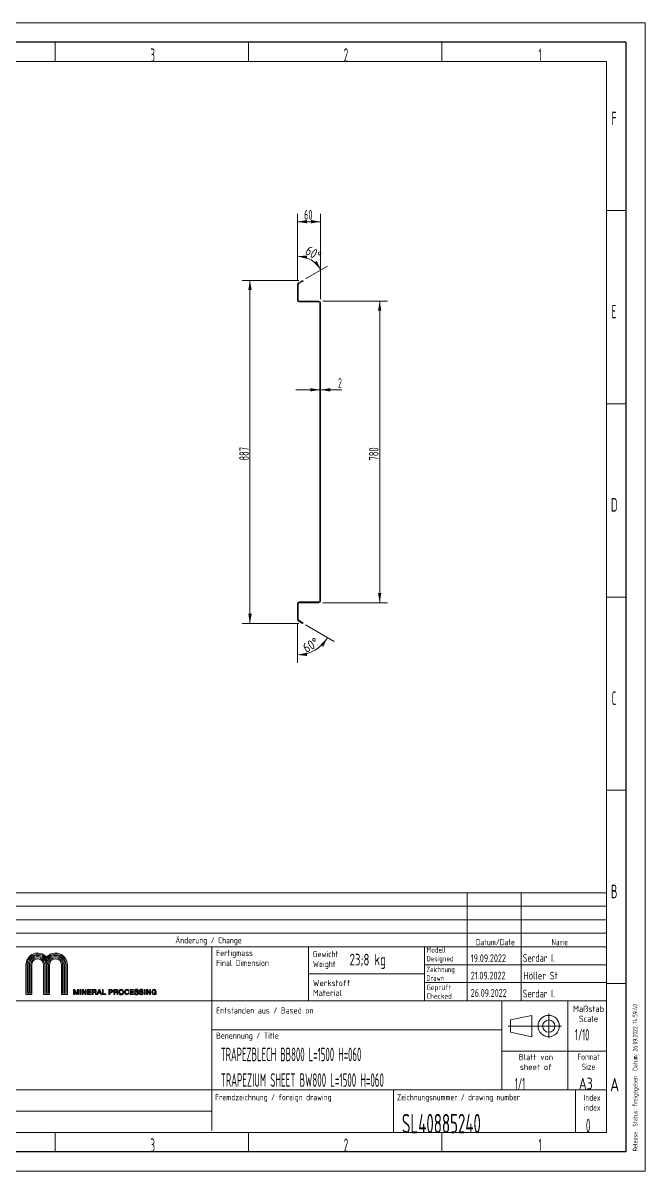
# Model space of a CAD drawing. Header units: millimetres. Extents: x 0 to 420, y 0 to 297.
# Drawn here: x 259.2 to 420, y 0 to 297 of the extents above; entities that cross this region are included whole.
import ezdxf
from ezdxf.lldxf.tags import DXFTag

# ---------------------------------------------------------------- set-up
doc = ezdxf.new("R2010")
doc.units = ezdxf.units.MM
doc.layers.add('1', color=7, linetype='Continuous', true_color=0xffffff)
doc.layers.add('101', color=7, linetype='Continuous', true_color=0xffffff)
doc.styles.add('iso-1', font='isocp.shx')
tags = doc.linetypes.add('DASHDOT', pattern=[70, 31, -13, 13, -13]).pattern_tags.tags
tags[10:11] = [DXFTag(74, 4), DXFTag(75, 0), DXFTag(340, '0'), DXFTag(46, 0.0), DXFTag(50, 0.0), DXFTag(44, 0.0), DXFTag(45, 0.0)]
tags[8:9] = [DXFTag(74, 4), DXFTag(75, 0), DXFTag(340, '0'), DXFTag(46, 0.0), DXFTag(50, 0.0), DXFTag(44, 0.0), DXFTag(45, 0.0)]
tags[6:7] = [DXFTag(74, 4), DXFTag(75, 0), DXFTag(340, '0'), DXFTag(46, 0.0), DXFTag(50, 0.0), DXFTag(44, 0.0), DXFTag(45, 0.0)]
tags[4:5] = [DXFTag(74, 4), DXFTag(75, 0), DXFTag(340, '0'), DXFTag(46, 0.0), DXFTag(50, 0.0), DXFTag(44, 0.0), DXFTag(45, 0.0)]
doc.dimstyles.get("Standard").update_dxf_attribs({"dimtxt": 0.18, "dimasz": 0.18, "dimexe": 0.18, "dimexo": 0.0625, "dimgap": 0.09, "dimtad": 0, "dimtih": 1, "dimtoh": 1, "dimdec": 4, "dimzin": 0, "dimdsep": 46, "dimtxsty": 'Standard', "dimcen": 0.09, "dimadec": 0, "dimazin": 0, "dimtfac": 1, "dimtdec": 4, "dimtofl": 0, "dimtmove": 0, "dimatfit": 3, "dimfxl": 1, "dimtolj": 1, "dimtzin": 0, "dimarcsym": 0})

# ---------------------------------------------------------------- blocks, each defined once
blk = doc.blocks.new('_U14')
at = {"layer": '1', "color": 3, "lineweight": 13}
for p, q in [((330.13, 230.35), (330.13, 247.59)), ((336.13, 225.58), (336.13, 247.59)), ((330.13, 245.59), (336.13, 245.59))]:
    blk.add_line(p, q, dxfattribs=at)
at = {"layer": '1', "color": 3, "lineweight": 25}
for points in [[(330.13, 245.59), (332.63, 246.03), (332.63, 245.15)], [(336.13, 245.59), (333.63, 245.15), (333.63, 246.03)]]:
    blk.add_solid(points, dxfattribs=at)
at = {"layer": '1', "color": 2, "linetype": 'Continuous', "lineweight": 13, "insert": (331.82, 246.11), "char_height": 2.5, "attachment_point": 7, "line_spacing_factor": 0.963855, "style": 'iso-1'}
blk.add_mtext('\\W0.6474;60', dxfattribs=at)
blk = doc.blocks.new('_U15')
at = {"layer": '1', "color": 3, "lineweight": 13}
blk.add_line((329.68, 202.1), (341.57, 202.1), dxfattribs=at)
at = {"layer": '1', "color": 3, "lineweight": 25}
for points in [[(335.93, 202.1), (333.43, 201.66), (333.43, 202.54)], [(336.13, 202.1), (338.63, 202.54), (338.63, 201.66)]]:
    blk.add_solid(points, dxfattribs=at)
at = {"layer": '1', "color": 2, "linetype": 'Continuous', "lineweight": 13, "insert": (340.6, 202.62), "char_height": 2.5, "attachment_point": 7, "line_spacing_factor": 0.963855, "style": 'iso-1'}
blk.add_mtext('\\W0.5404;2', dxfattribs=at)
blk = doc.blocks.new('_U18')
at = {"layer": '1', "color": 3, "lineweight": 13}
for p, q in [((336.68, 225.03), (353.39, 225.03)), ((351.39, 225.03), (351.39, 147.03)), ((336.68, 147.03), (353.39, 147.03))]:
    blk.add_line(p, q, dxfattribs=at)
at = {"layer": '1', "color": 3, "lineweight": 25}
for points in [[(351.39, 225.03), (351.83, 222.53), (350.95, 222.53)], [(351.39, 147.03), (350.95, 149.53), (351.83, 149.53)]]:
    blk.add_solid(points, dxfattribs=at)
at = {"layer": '1', "color": 2, "linetype": 'Continuous', "lineweight": 13, "insert": (351.11, 183.81), "char_height": 2.5, "attachment_point": 7, "rotation": 90, "line_spacing_factor": 0.963855, "style": 'iso-1'}
blk.add_mtext('\\W0.6850;780', dxfattribs=at)
blk = doc.blocks.new('_U19')
at = {"layer": '1', "color": 3, "lineweight": 13}
for p, q in [((330.48, 230.39), (315.86, 230.39)), ((317.86, 230.39), (317.86, 141.67)), ((330.48, 141.67), (315.86, 141.67))]:
    blk.add_line(p, q, dxfattribs=at)
at = {"layer": '1', "color": 3, "lineweight": 25}
for points in [[(317.86, 230.39), (318.3, 227.89), (317.41, 227.89)], [(317.86, 141.67), (317.41, 144.17), (318.3, 144.17)]]:
    blk.add_solid(points, dxfattribs=at)
at = {"layer": '1', "color": 2, "linetype": 'Continuous', "lineweight": 13, "insert": (317.58, 183.81), "char_height": 2.5, "attachment_point": 7, "rotation": 90, "line_spacing_factor": 0.963855, "style": 'iso-1'}
blk.add_mtext('\\W0.6850;887', dxfattribs=at)
blk = doc.blocks.new('_U21')
at = {"layer": '1', "color": 3, "lineweight": 13}
for p, q in [((330.13, 230.35), (330.13, 238.63)), ((332.17, 230.79), (337.94, 234.12))]:
    blk.add_line(p, q, dxfattribs=at)
blk.add_arc((330.13, 229.61), 7.02, 30, 89.9999, dxfattribs=at)
at = {"layer": '1', "color": 3, "lineweight": 25}
for points in [[(330.13, 236.63), (332.66, 236.85), (332.58, 235.98)], [(336.21, 233.12), (334.41, 234.92), (335.13, 235.42)]]:
    blk.add_solid(points, dxfattribs=at)
at = {"layer": '1', "color": 2, "linetype": 'Continuous', "lineweight": 13, "insert": (331.89, 237.36), "char_height": 2.5, "attachment_point": 7, "rotation": 330, "line_spacing_factor": 0.963855, "style": 'iso-1'}
blk.add_mtext('\\W0.8969;60%%d', dxfattribs=at)
blk = doc.blocks.new('_U22')
at = {"layer": '1', "color": 3, "lineweight": 13}
for p, q in [((330.13, 141.7), (330.13, 131.51)), ((332.17, 141.27), (339.6, 136.98))]:
    blk.add_line(p, q, dxfattribs=at)
blk.add_arc((330.13, 142.44), 8.93, 270, 329.9999, dxfattribs=at)
at = {"layer": '1', "color": 3, "lineweight": 25}
for points in [[(337.86, 137.98), (336.83, 135.66), (336.1, 136.15)], [(330.13, 133.51), (332.59, 134.12), (332.65, 133.24)]]:
    blk.add_solid(points, dxfattribs=at)
at = {"layer": '1', "color": 2, "linetype": 'Continuous', "lineweight": 13, "insert": (332.44, 133.97), "char_height": 2.5, "attachment_point": 7, "rotation": 30, "line_spacing_factor": 0.963855, "style": 'iso-1'}
blk.add_mtext('\\W0.8969;60%%d', dxfattribs=at)

msp = doc.modelspace()

# ---------------------------------------------------------------- linework, layer by layer
at = {"layer": '1', "color": 4, "linetype": 'Continuous', "lineweight": 18}
for p, q in [((0, 297), (420, 297)), ((0, 297), (420, 297)), ((420, 297), (420, 0)), ((420, 297), (420, 0)), ((235, 72), (410, 72)), ((410, 72), (410, 10)), ((235, 58), (410, 58)), ((235, 58), (308, 58)), ((308, 58), (308, 10.5)), ((308, 44), (308, 58)), ((363, 58), (363, 44)), ((235, 44), (410, 44)), ((308, 44), (235, 44)), ((383, 44), (383, 21)), ((385.22, 39.08), (390.76, 40.27)), ((385.22, 35.92), (385.22, 39.08)), ((390.76, 34.73), (390.76, 40.27)), ((308, 36.5), (383, 36.5)), ((385.22, 35.92), (390.76, 34.73)), ((235, 21), (410, 21)), ((355, 21), (355, 10)), ((235, 10), (410, 10)), ((420, 0), (0, 0)), ((420, 0), (0, 0))]:
    msp.add_line(p, q, dxfattribs=at)
at = {"layer": '1', "color": 4, "linetype": 'Continuous', "lineweight": 25}
for p, q in [((415, 292), (20, 292)), ((415, 292), (20, 292)), ((415, 292), (415, 5)), ((415, 292), (415, 5)), ((415, 5), (20, 5)), ((415, 5), (20, 5))]:
    msp.add_line(p, q, dxfattribs=at)
at = {"layer": '1', "color": 1, "linetype": 'Continuous', "lineweight": 13}
for p, q in [((267.5, 292), (267.5, 287)), ((267.5, 292), (267.5, 287)), ((317.5, 292), (317.5, 287)), ((317.5, 292), (317.5, 287)), ((367.5, 292), (367.5, 287)), ((367.5, 292), (367.5, 287)), ((25, 287), (410, 287)), ((25, 287), (410, 287)), ((410, 10), (410, 287)), ((410, 10), (410, 287)), ((415, 248.5), (410, 248.5)), ((415, 248.5), (410, 248.5)), ((415, 198.5), (410, 198.5)), ((415, 198.5), (410, 198.5)), ((415, 148.5), (410, 148.5)), ((415, 148.5), (410, 148.5)), ((415, 98.5), (410, 98.5)), ((415, 98.5), (410, 98.5)), ((374, 72), (374, 44)), ((388, 72), (388, 44)), ((235, 68.5), (410, 68.5)), ((235, 65), (410, 65)), ((235, 61.5), (410, 61.5)), ((333, 58), (333, 44)), ((363, 51), (333, 51)), ((363, 53.37), (410, 53.37)), ((363, 48.74), (410, 48.74)), ((415, 48.5), (410, 48.5)), ((415, 48.5), (410, 48.5)), ((400, 44), (400, 21)), ((383, 31), (410, 31)), ((402, 21), (402, 10)), ((235, 15.5), (308, 15.5)), ((25, 10), (410, 10)), ((25, 10), (410, 10)), ((267.5, 10), (267.5, 5)), ((267.5, 10), (267.5, 5)), ((317.5, 10), (317.5, 5)), ((317.5, 10), (317.5, 5)), ((367.5, 10), (367.5, 5)), ((367.5, 10), (367.5, 5))]:
    msp.add_line(p, q, dxfattribs=at)
at = {"layer": '1', "color": 1, "linetype": 'Continuous', "lineweight": 18}
for p, q in [((265.28, 55.36), (265.28, 53.34)), ((259.92, 53.34), (259.92, 45.69)), ((260.23, 53.34), (260.23, 45.99)), ((260.54, 53.34), (260.54, 46.3)), ((260.84, 46.3), (260.84, 53.34)), ((261.15, 45.99), (261.15, 53.34)), ((261.45, 45.69), (261.45, 53.34)), ((264.51, 53.34), (264.51, 45.69)), ((264.82, 53.34), (264.82, 45.99)), ((265.13, 53.34), (265.13, 46.3)), ((265.43, 46.3), (265.43, 53.34)), ((265.74, 45.99), (265.74, 53.34)), ((266.04, 45.69), (266.04, 53.34)), ((269.1, 53.34), (269.1, 45.69)), ((269.41, 53.34), (269.41, 45.99)), ((269.72, 53.34), (269.72, 46.3)), ((270.02, 46.3), (270.02, 53.34)), ((270.33, 45.99), (270.33, 53.34)), ((270.63, 45.69), (270.63, 53.34)), ((259.92, 45.69), (261.45, 45.69)), ((260.23, 45.99), (261.15, 45.99)), ((260.54, 46.3), (260.84, 46.3)), ((264.51, 45.69), (266.04, 45.69)), ((264.82, 45.99), (265.74, 45.99)), ((265.13, 46.3), (265.43, 46.3)), ((269.1, 45.69), (270.63, 45.69)), ((269.41, 45.99), (270.33, 45.99)), ((269.72, 46.3), (270.02, 46.3))]:
    msp.add_line(p, q, dxfattribs=at)
at = {"layer": '1', "color": 6, "linetype": 'Continuous', "lineweight": 18}
for p, q in [((272.21, 46.97), (272.21, 45.63)), ((272.54, 46.97), (272.21, 46.97)), ((272.21, 45.63), (272.44, 45.63)), ((272.33, 46.9), (272.46, 46.9)), ((272.33, 45.69), (272.33, 46.9)), ((272.44, 46.66), (272.8, 45.63)), ((272.44, 45.63), (272.44, 46.66)), ((272.46, 46.9), (272.87, 45.69)), ((272.9, 45.92), (272.54, 46.97)), ((272.8, 45.63), (272.99, 45.63)), ((272.87, 45.69), (272.92, 45.69)), ((273.24, 46.97), (272.9, 45.92)), ((272.92, 45.69), (273.33, 46.9)), ((272.99, 45.63), (273.35, 46.66)), ((273.56, 46.97), (273.24, 46.97)), ((273.33, 46.9), (273.45, 46.9)), ((273.35, 46.66), (273.35, 45.63)), ((273.35, 45.63), (273.56, 45.63)), ((273.45, 46.9), (273.45, 45.69)), ((273.56, 45.63), (273.56, 46.97)), ((274.13, 46.97), (273.9, 46.97)), ((273.9, 46.97), (273.9, 45.63)), ((273.9, 45.63), (274.13, 45.63)), ((274.02, 45.69), (274.02, 46.9)), ((274.13, 45.63), (274.13, 46.97)), ((274.48, 46.97), (274.48, 45.63)), ((274.71, 46.97), (274.48, 46.97)), ((274.48, 45.63), (274.69, 45.63)), ((274.58, 46.9), (274.63, 46.9)), ((274.58, 45.69), (274.58, 46.9)), ((274.63, 46.9), (275.36, 45.69)), ((274.69, 46.61), (275.28, 45.63)), ((274.69, 45.63), (274.69, 46.61)), ((275.3, 45.97), (274.71, 46.97)), ((275.28, 45.63), (275.52, 45.63)), ((275.3, 46.97), (275.3, 45.97)), ((275.52, 46.97), (275.3, 46.97)), ((275.36, 45.69), (275.41, 45.69)), ((275.41, 45.69), (275.41, 46.9)), ((275.52, 45.63), (275.52, 46.97)), ((275.86, 46.97), (275.86, 45.63)), ((276.79, 46.97), (275.86, 46.97)), ((275.86, 45.63), (276.8, 45.63)), ((275.98, 46.87), (275.98, 45.73)), ((276.73, 46.87), (275.98, 46.87)), ((275.98, 46.31), (276.67, 46.31)), ((275.98, 45.73), (276.73, 45.73)), ((276.09, 46.77), (276.79, 46.77)), ((276.09, 46.41), (276.09, 46.77)), ((276.74, 46.41), (276.09, 46.41)), ((276.09, 46.22), (276.74, 46.22)), ((276.09, 45.83), (276.09, 46.22)), ((276.8, 45.83), (276.09, 45.83)), ((276.74, 46.22), (276.74, 46.41)), ((276.79, 46.77), (276.79, 46.97)), ((276.8, 45.63), (276.8, 45.83)), ((277.07, 46.97), (277.07, 45.63)), ((277.69, 46.97), (277.07, 46.97)), ((277.07, 45.63), (277.3, 45.63)), ((277.18, 46.87), (277.18, 45.73)), ((277.18, 46.87), (277.69, 46.87)), ((277.78, 46.26), (277.18, 46.26)), ((277.3, 46.35), (277.3, 46.78)), ((277.3, 46.78), (277.66, 46.78)), ((277.68, 46.35), (277.3, 46.35)), ((277.3, 46.17), (277.63, 46.17)), ((277.3, 45.63), (277.3, 46.17)), ((277.7, 46.35), (277.68, 46.35)), ((277.74, 46.97), (277.69, 46.97)), ((277.92, 46.26), (277.91, 46.26)), ((277.92, 45.64), (277.92, 45.63)), ((277.92, 45.63), (278.17, 45.63)), ((278.77, 46.97), (278.27, 45.63)), ((278.27, 45.63), (278.5, 45.63)), ((278.42, 45.73), (278.83, 46.87)), ((278.5, 45.63), (278.63, 45.98)), ((278.55, 46.07), (279.23, 46.07)), ((278.63, 45.98), (279.14, 45.98)), ((278.68, 46.16), (278.88, 46.73)), ((279.09, 46.16), (278.68, 46.16)), ((279.01, 46.97), (278.77, 46.97)), ((278.83, 46.87), (278.94, 46.87)), ((278.88, 46.73), (279.09, 46.16)), ((278.94, 46.87), (279.36, 45.73)), ((279.51, 45.63), (279.01, 46.97)), ((279.14, 45.98), (279.27, 45.63)), ((279.27, 45.63), (279.51, 45.63)), ((279.7, 46.97), (279.7, 45.63)), ((279.93, 46.97), (279.7, 46.97)), ((279.7, 45.63), (280.59, 45.63)), ((279.81, 46.87), (279.81, 45.73)), ((279.81, 45.73), (280.47, 45.73)), ((279.93, 45.83), (279.93, 46.97)), ((280.59, 45.83), (279.93, 45.83)), ((280.59, 45.63), (280.59, 45.83)), ((281.39, 46.97), (281.39, 45.63)), ((281.96, 46.97), (281.39, 46.97)), ((281.39, 45.63), (281.62, 45.63)), ((281.5, 46.87), (282.01, 46.87)), ((281.5, 46.87), (281.5, 45.73)), ((282.01, 46.26), (281.5, 46.26)), ((281.62, 46.78), (281.95, 46.78)), ((281.62, 46.33), (281.62, 46.78)), ((281.95, 46.33), (281.62, 46.33)), ((281.62, 46.14), (281.96, 46.14)), ((281.62, 45.63), (281.62, 46.14)), ((281.97, 46.33), (281.95, 46.33)), ((282.03, 46.97), (281.96, 46.97)), ((282.67, 46.97), (282.67, 45.63)), ((283.28, 46.97), (282.67, 46.97)), ((282.67, 45.63), (282.89, 45.63)), ((282.78, 46.87), (283.28, 46.87)), ((282.78, 46.87), (282.78, 45.73)), ((283.38, 46.26), (282.78, 46.26)), ((282.89, 46.35), (282.89, 46.78)), ((282.89, 46.78), (283.26, 46.78)), ((283.27, 46.35), (282.89, 46.35)), ((282.89, 46.17), (283.23, 46.17)), ((282.89, 45.63), (282.89, 46.17)), ((283.3, 46.35), (283.27, 46.35)), ((283.34, 46.97), (283.28, 46.97)), ((283.52, 46.26), (283.51, 46.26)), ((283.51, 45.64), (283.52, 45.63)), ((283.52, 45.63), (283.76, 45.63)), ((286.33, 46.57), (286.34, 46.54)), ((286.34, 46.54), (286.56, 46.54)), ((286.56, 46.14), (286.35, 46.14)), ((286.56, 46.08), (286.56, 46.14)), ((286.84, 46.97), (286.84, 45.63)), ((287.77, 46.97), (286.84, 46.97)), ((286.84, 45.63), (287.78, 45.63)), ((286.95, 46.87), (286.95, 45.73)), ((287.71, 46.87), (286.95, 46.87)), ((286.95, 46.31), (287.65, 46.31)), ((286.95, 45.73), (287.71, 45.73)), ((287.07, 46.77), (287.77, 46.77)), ((287.07, 46.41), (287.07, 46.77)), ((287.71, 46.41), (287.07, 46.41)), ((287.07, 46.22), (287.71, 46.22)), ((287.07, 45.83), (287.07, 46.22)), ((287.78, 45.83), (287.07, 45.83)), ((287.71, 46.22), (287.71, 46.41)), ((287.77, 46.77), (287.77, 46.97)), ((287.78, 45.63), (287.78, 45.83)), ((288.21, 46.07), (287.98, 46.07)), ((288.21, 46.04), (288.21, 46.07)), ((288.77, 46.6), (288.78, 46.57)), ((288.78, 46.57), (289, 46.57)), ((288.87, 46.68), (288.87, 46.68)), ((289.45, 46.07), (289.23, 46.07)), ((289.45, 46.04), (289.45, 46.07)), ((290.02, 46.6), (290.02, 46.57)), ((290.02, 46.57), (290.24, 46.57)), ((290.11, 46.68), (290.11, 46.68)), ((290.55, 46.97), (290.55, 45.63)), ((290.77, 46.97), (290.55, 46.97)), ((290.55, 45.63), (290.77, 45.63)), ((290.66, 45.69), (290.66, 46.9)), ((290.77, 45.63), (290.77, 46.97)), ((291.12, 46.97), (291.12, 45.63)), ((291.35, 46.97), (291.12, 46.97)), ((291.12, 45.63), (291.33, 45.63)), ((291.22, 46.9), (291.27, 46.9)), ((291.22, 45.69), (291.22, 46.9)), ((291.27, 46.9), (292, 45.69)), ((291.33, 45.63), (291.33, 46.61)), ((291.33, 46.61), (291.92, 45.63)), ((291.94, 45.97), (291.35, 46.97)), ((291.92, 45.63), (292.16, 45.63)), ((291.94, 46.97), (291.94, 45.97)), ((292.16, 46.97), (291.94, 46.97)), ((292, 45.69), (292.05, 45.69)), ((292.05, 45.69), (292.05, 46.9)), ((292.16, 45.63), (292.16, 46.97)), ((293.09, 46.33), (293.09, 46.15)), ((293.63, 46.33), (293.09, 46.33)), ((293.09, 46.15), (293.43, 46.15)), ((293.52, 46.22), (293.2, 46.22)), ((293.39, 46.57), (293.4, 46.54)), ((293.4, 46.54), (293.62, 46.54)), ((293.43, 45.76), (293.46, 45.78)), ((293.46, 45.78), (293.49, 45.63)), ((293.49, 45.63), (293.63, 45.63)), ((293.52, 46.02), (293.52, 46.22)), ((293.52, 46.02), (293.55, 45.7)), ((293.63, 45.63), (293.63, 46.33))]:
    msp.add_line(p, q, dxfattribs=at)
at = {"layer": '1', "color": 1, "linetype": 'DASHDOT', "lineweight": 13}
for p, q in [((395.11, 34.38), (395.11, 40.73)), ((384.57, 37.5), (398.43, 37.5))]:
    msp.add_line(p, q, dxfattribs=at)
at = {"layer": '1', "color": 4, "linetype": 'Continuous', "lineweight": 18}
for radius in [2.77, 1.58]:
    msp.add_circle((395.11, 37.5), radius, dxfattribs=at)
at = {"layer": '1', "color": 1, "linetype": 'Continuous', "lineweight": 18}
for centre, radius, start, end in [((262.98, 53.34), 3.06, 41.4096, 180), ((262.98, 53.34), 2.75, 33.5573, 180), ((262.98, 53.34), 2.45, 20.3641, 180), ((262.98, 53.34), 2.14, 360, 180), ((262.98, 53.34), 1.84, 360, 180), ((262.98, 53.34), 1.53, 360, 180), ((267.57, 53.34), 3.06, 360, 138.5904), ((267.57, 53.34), 2.75, 360, 146.4427), ((267.57, 53.34), 2.45, 360, 159.6359), ((267.57, 53.34), 2.14, 360, 180), ((267.57, 53.34), 1.84, 360, 180), ((267.57, 53.34), 1.53, 360, 180)]:
    msp.add_arc(centre, radius, start, end, dxfattribs=at)
at = {"layer": '1', "color": 6, "linetype": 'Continuous', "lineweight": 18}
for centre, radius, start, end in [((277.64, 45.7), 0.471, 85.2101, 90.5249), ((277.67, 46.56), 0.223, 4.9005, 90.4567), ((277.65, 45.82), 0.352, 78.0994, 85.2101), ((277.69, 46.57), 0.302, 270, 90), ((277.69, 46.56), 0.204, 274.1582, 4.9004), ((277.67, 45.92), 0.255, 71.2107, 78.0994), ((277.7, 46.27), 0.703, 82.5347, 86.7103), ((277.68, 45.97), 0.203, 62.6007, 71.2108), ((277.74, 46), 0.271, 352.0688, 79.5068), ((277.7, 45.99), 0.17, 52.3105, 62.6006), ((277.71, 46.38), 0.589, 77.5536, 82.5346), ((277.7, 46), 0.16, 41.3626, 52.3103), ((277.69, 45.99), 0.176, 31.4066, 41.3626), ((277.73, 46.43), 0.531, 72.0229, 77.5537), ((277.66, 45.97), 0.218, 23.36, 31.4065), ((277.61, 45.95), 0.266, 16.7661, 23.3601), ((277.5, 45.92), 0.384, 12.2018, 16.766), ((277.4, 45.9), 0.483, 8.5735, 12.2017), ((277.22, 45.87), 0.666, 5.9448, 8.5735), ((277.09, 45.86), 0.803, 3.7631, 5.9448), ((277.77, 46.56), 0.399, 64.6564, 72.0228), ((276.7, 45.83), 1.19, 2.2919, 3.7631), ((276.83, 45.84), 1.06, 0.6338, 2.2919), ((273.07, 45.79), 4.82, 0.2701, 0.6337), ((283.3, 45.84), 5.41, 180.2701, 180.5936), ((278.56, 45.79), 0.675, 180.5936, 183.1866), ((278.44, 45.79), 0.549, 183.1865, 186.3788), ((278.22, 45.76), 0.332, 186.3788, 191.6496), ((278.19, 45.76), 0.301, 191.6496, 197.4718), ((277.82, 46.53), 0.283, 288.5643, 298.953), ((278.09, 45.72), 0.191, 197.4719, 206.6163), ((277.88, 46.07), 0.196, 64.419, 75.6506), ((277.79, 46.6), 0.356, 56.4087, 64.6564), ((277.81, 46.56), 0.314, 298.9529, 308.3029), ((277.87, 46.05), 0.219, 54.3456, 64.4191), ((277.81, 46.64), 0.311, 46.9821, 56.4087), ((277.87, 46.06), 0.213, 46.4532, 54.3455), ((277.81, 46.55), 0.301, 308.3029, 318.0437), ((278.69, 45.86), 0.69, 172.0688, 191.5702), ((277.83, 46.65), 0.289, 36.8309, 46.9821), ((277.84, 46.03), 0.25, 39.7233, 46.4532), ((277.81, 46.55), 0.308, 318.0437, 327.5706), ((277.86, 46.04), 0.227, 32.2959, 39.7234), ((277.83, 46.02), 0.269, 26.0298, 32.2959), ((277.82, 46.65), 0.292, 26.7823, 36.8309), ((277.8, 46.56), 0.313, 327.5705, 336.9566), ((277.82, 46.02), 0.277, 19.9457, 26.0298), ((277.79, 46.64), 0.326, 17.7788, 26.7823), ((277.76, 45.99), 0.344, 15.051, 19.9456), ((277.76, 46.58), 0.364, 336.9566, 345.0196), ((277.77, 46), 0.333, 9.996, 15.051), ((277.64, 45.98), 0.458, 6.3205, 9.996), ((277.74, 46.62), 0.387, 10.1778, 17.7788), ((277.71, 45.98), 0.387, 1.9688, 6.3205), ((277, 45.96), 1.1, 0.4395, 1.9687), ((280.82, 45.99), 2.72, 180.4395, 181.0586), ((279.32, 45.96), 1.22, 181.0585, 182.4419), ((279.52, 45.97), 1.42, 182.4419, 183.6307), ((279.28, 45.95), 1.17, 183.6307, 185.0653), ((277.73, 46.58), 0.396, 345.0196, 352.4285), ((279.18, 45.94), 1.08, 185.0652, 186.6298), ((279.06, 45.93), 0.96, 186.6298, 188.383), ((279.02, 45.93), 0.921, 188.383, 190.2103), ((277.68, 46.61), 0.448, 3.6236, 10.1779), ((277.57, 46.6), 0.556, 358.3458, 3.6236), ((277.63, 46.6), 0.496, 352.4286, 358.3457), ((278.69, 45.86), 0.578, 190.2103, 193.1248), ((278.69, 45.87), 0.579, 193.1248, 196.033), ((278.45, 45.8), 0.329, 196.0329, 201.1556), ((278.4, 45.78), 0.276, 201.1555, 207.2534), ((278.3, 45.73), 0.165, 207.2533, 217.4618), ((281.95, 46.55), 0.225, 2.4637, 90.4159), ((281.96, 46.57), 0.43, 269.7026, 355.3612), ((281.95, 46.55), 0.223, 273.9666, 2.4637), ((282.01, 46.57), 0.302, 270, 90), ((282, 46.57), 0.399, 355.3611, 85.251), ((283.23, 45.75), 0.421, 76.0563, 90.5248), ((283.26, 46.56), 0.223, 4.9005, 90.4567), ((283.28, 46.57), 0.302, 270, 90), ((283.28, 46.56), 0.204, 274.1582, 4.9004), ((283.29, 46), 0.171, 41.3628, 76.0565), ((283.3, 46.27), 0.703, 82.5347, 86.7103), ((283.33, 46), 0.271, 352.0688, 79.5068), ((283.31, 46.38), 0.589, 77.5536, 82.5346), ((283.22, 45.94), 0.263, 348.4073, 41.3628), ((283.32, 46.43), 0.531, 72.0228, 77.5537), ((283.85, 45.81), 0.378, 168.4074, 206.6162), ((283.36, 46.56), 0.399, 64.6563, 72.0228), ((283.42, 46.53), 0.283, 288.5643, 298.953), ((283.47, 46.07), 0.196, 64.4191, 75.6506), ((283.38, 46.6), 0.356, 56.4087, 64.6564), ((283.4, 46.56), 0.314, 298.953, 308.3029), ((283.46, 46.05), 0.219, 54.3456, 64.4191), ((283.41, 46.64), 0.311, 46.9822, 56.4087), ((283.46, 46.06), 0.213, 46.4532, 54.3457), ((284.28, 45.86), 0.69, 172.0688, 191.5702), ((283.41, 46.55), 0.301, 308.3029, 318.0438), ((283.44, 46.03), 0.25, 39.7235, 46.4532), ((283.42, 46.65), 0.289, 36.8309, 46.9822), ((283.4, 46.55), 0.308, 318.0437, 327.5706), ((283.46, 46.04), 0.227, 32.2959, 39.7234), ((283.42, 46.65), 0.292, 26.7823, 36.8309), ((283.42, 46.02), 0.269, 26.0299, 32.2959), ((283.4, 46.56), 0.313, 327.5705, 336.9566), ((283.41, 46.02), 0.277, 19.9455, 26.0299), ((283.35, 45.99), 0.344, 15.051, 19.9456), ((283.39, 46.64), 0.326, 17.7788, 26.7823), ((283.36, 46), 0.333, 9.996, 15.051), ((283.35, 46.58), 0.364, 336.9566, 345.0196), ((283.24, 45.98), 0.458, 6.3205, 9.996), ((283.31, 45.98), 0.387, 1.9688, 6.3205), ((283.33, 46.62), 0.387, 10.1778, 17.7788), ((282.6, 45.96), 1.1, 0.4395, 1.9687), ((286.42, 45.99), 2.72, 180.4395, 181.0586), ((284.91, 45.96), 1.22, 181.0585, 182.4419), ((285.11, 45.97), 1.42, 182.4419, 183.6307), ((284.87, 45.95), 1.17, 183.6307, 185.0653), ((284.77, 45.94), 1.08, 185.0652, 186.6298), ((283.27, 46.61), 0.448, 3.6236, 10.1779), ((283.32, 46.58), 0.396, 345.0196, 352.4285), ((284.66, 45.93), 0.96, 186.6298, 188.383), ((284.62, 45.93), 0.921, 188.383, 190.2103), ((284.28, 45.86), 0.578, 190.2103, 193.1248), ((283.16, 46.6), 0.556, 358.3458, 3.6236), ((283.22, 46.6), 0.496, 352.4285, 358.3457), ((284.28, 45.87), 0.579, 193.1248, 196.033), ((284.04, 45.8), 0.329, 196.0329, 201.1556), ((283.99, 45.78), 0.276, 201.1555, 207.2534), ((283.9, 45.73), 0.165, 207.2533, 217.4616), ((284.78, 46.29), 0.838, 150.5666, 195.605), ((284.6, 46.24), 0.65, 195.605, 252.9016), ((284.57, 46.41), 0.592, 90.0226, 150.5666), ((284.81, 46.32), 0.743, 157.6114, 222.728), ((284.59, 46.42), 0.504, 125.2211, 157.6114), ((284.81, 46.32), 0.631, 157.6113, 222.7277), ((284.59, 46.42), 0.392, 125.2202, 157.6114), ((284.59, 46.12), 0.444, 222.728, 323.7928), ((284.57, 46.45), 0.467, 89.7035, 125.2211), ((284.59, 46.12), 0.332, 222.7277, 323.7929), ((284.57, 46.45), 0.355, 89.6065, 125.2202), ((284.58, 46.16), 0.572, 252.9015, 316.5572), ((284.57, 46.37), 0.637, 14.2247, 90.2914), ((284.57, 46.39), 0.52, 14.231, 90.3245), ((284.57, 46.39), 0.408, 14.2313, 90.4103), ((284.31, 46.33), 0.679, 323.7928, 14.2313), ((284.31, 46.33), 0.791, 323.7928, 14.231), ((284.41, 46.32), 0.804, 316.5572, 14.2247), ((286.29, 46.3), 0.891, 157.3651, 189.9134), ((286.04, 46.26), 0.64, 189.9134, 266.1154), ((286.01, 46.41), 0.588, 109.6552, 157.3651), ((286.29, 46.3), 0.779, 157.3651, 189.9135), ((286.04, 46.26), 0.528, 189.9135, 266.1151), ((286.01, 46.41), 0.476, 117.5459, 157.3651), ((286.22, 46.27), 0.597, 132.3335, 212.7225), ((285.99, 46.12), 0.325, 212.7226, 287.839), ((286.03, 46.48), 0.429, 39.622, 123.6906), ((286.02, 46.39), 0.618, 62.6237, 109.6551), ((286.03, 46.48), 0.317, 16.6501, 132.3335), ((286.03, 46.14), 0.528, 266.1154, 353.2321), ((286.03, 46.14), 0.416, 266.1151, 350.3371), ((285.97, 46.18), 0.383, 287.8391, 353.9642), ((286.08, 46.51), 0.482, 4.2744, 62.6237), ((286.08, 46.51), 0.37, 23.5901, 41.6694), ((288.43, 46.07), 0.445, 179.7744, 233.7625), ((288.4, 46.6), 0.376, 140.5304, 182.8947), ((288.35, 46.6), 0.32, 182.8947, 231.8301), ((288.52, 46.5), 0.533, 74.0878, 140.5304), ((288.46, 46.06), 0.368, 195.0544, 229.8955), ((288.4, 46.6), 0.264, 140.5312, 182.8935), ((288.35, 46.6), 0.208, 182.8935, 231.8301), ((288.56, 46.87), 0.673, 231.8301, 272.2121), ((288.53, 46.21), 0.621, 233.7625, 273.8759), ((288.52, 46.5), 0.421, 74.0887, 140.5312), ((288.46, 46.06), 0.256, 184.8878, 229.8957), ((288.56, 46.87), 0.561, 231.8301, 272.2121), ((288.51, 46.12), 0.444, 229.8955, 265.3328), ((288.4, 46.64), 0.146, 139.3336, 258.462), ((288.5, 46.54), 0.288, 75.3888, 139.3336), ((288.51, 46.12), 0.332, 229.8958, 265.3323), ((287.96, 44.52), 2.01, 64.3973, 78.462), ((288.52, 46.26), 0.589, 265.3328, 291.1955), ((288.52, 46.26), 0.477, 265.3324, 291.1952), ((288.54, 46.09), 0.496, 273.8759, 338.4921), ((288.51, 46.56), 0.269, 7.9316, 75.3888), ((288.6, 45.99), 0.326, 353.9423, 92.2121), ((288.6, 45.99), 0.214, 353.9394, 92.2123), ((288.54, 46.57), 0.347, 18.3302, 74.0887), ((288.54, 46.57), 0.459, 359.6607, 74.0878), ((288.63, 45.98), 0.179, 291.1953, 353.9395), ((288.63, 45.98), 0.291, 291.1955, 353.9423), ((288.69, 46.03), 0.337, 338.4922, 64.3973), ((288.51, 46.56), 0.381, 17.8717, 27.554), ((288.69, 46.03), 0.225, 16.9878, 35.4845), ((289.67, 46.07), 0.445, 179.7744, 233.7625), ((289.64, 46.6), 0.376, 140.5304, 182.8947), ((289.59, 46.6), 0.32, 182.8947, 231.8301), ((289.76, 46.5), 0.533, 74.0878, 140.5304), ((289.71, 46.06), 0.368, 195.0544, 229.8955), ((289.64, 46.6), 0.264, 140.5312, 182.8935), ((289.59, 46.6), 0.208, 182.8935, 231.8301), ((289.81, 46.87), 0.673, 231.8301, 272.2121), ((289.77, 46.21), 0.621, 233.7625, 273.8759), ((289.76, 46.5), 0.421, 74.0887, 140.5312), ((289.71, 46.06), 0.256, 184.8878, 229.8957), ((289.81, 46.87), 0.561, 231.8301, 272.2121), ((289.75, 46.12), 0.444, 229.8955, 265.3328), ((289.64, 46.64), 0.146, 139.3336, 258.462), ((289.75, 46.54), 0.288, 75.3888, 139.3336), ((289.75, 46.12), 0.332, 229.8958, 265.3323), ((289.21, 44.52), 2.01, 64.3973, 78.462), ((289.77, 46.26), 0.589, 265.3328, 291.1955), ((289.77, 46.26), 0.477, 265.3324, 291.1952), ((289.75, 46.56), 0.269, 7.9316, 75.3888), ((289.78, 46.09), 0.496, 273.8759, 338.4921), ((289.84, 45.99), 0.326, 353.9423, 92.2121), ((289.84, 45.99), 0.214, 353.9394, 92.2123), ((289.78, 46.57), 0.347, 18.3302, 74.0887), ((289.78, 46.57), 0.459, 359.6607, 74.0878), ((289.87, 45.98), 0.179, 291.1953, 353.9395), ((289.87, 45.98), 0.291, 291.1955, 353.9423), ((289.93, 46.03), 0.337, 338.4922, 64.3973), ((289.75, 46.56), 0.381, 17.8717, 27.554), ((289.93, 46.03), 0.225, 16.9878, 35.4845), ((293.26, 46.31), 0.808, 155.4406, 224.1625), ((293.1, 46.38), 0.632, 85.9212, 155.4406), ((293.39, 46.34), 0.83, 170.7968, 192.1128), ((293.1, 46.39), 0.543, 127.4943, 171.5677), ((293.26, 46.31), 0.696, 192.1128, 224.1624), ((293.56, 46.32), 0.892, 171.5672, 193.7068), ((293.1, 46.39), 0.431, 127.4967, 171.5672), ((293.05, 46.11), 0.52, 224.1626, 317.6673), ((293.08, 46.2), 0.392, 193.7069, 272.9233), ((293.05, 46.11), 0.408, 224.1624, 238.7266), ((293.08, 46.42), 0.5, 76.2204, 127.4943), ((293.08, 46.42), 0.388, 76.22, 127.4967), ((293.08, 46.2), 0.504, 241.8497, 272.9237), ((293.08, 46.17), 0.357, 272.9233, 357.5344), ((293.08, 46.17), 0.469, 272.9237, 342.0215), ((293.1, 46.49), 0.524, 6.0793, 85.9211), ((293.1, 46.5), 0.304, 13.2973, 76.22), ((293.1, 46.5), 0.416, 21.3234, 76.2204)]:
    msp.add_arc(centre, radius, start, end, dxfattribs=at)
at = {"layer": '101', "color": 7, "linetype": 'Continuous', "lineweight": 18}
for p, q in [((330.13, 225.28), (330.13, 229.35)), ((330.33, 225.28), (330.33, 229.35)), ((330.35, 229.74), (331.3, 230.29)), ((330.45, 229.57), (331.4, 230.12)), ((331.48, 230.39), (331.3, 230.29)), ((331.58, 230.22), (331.4, 230.12)), ((331.48, 230.39), (331.58, 230.22)), ((335.68, 225.03), (330.58, 225.03)), ((335.68, 224.83), (330.58, 224.83)), ((335.93, 224.58), (335.93, 147.48)), ((336.13, 224.58), (336.13, 147.48)), ((330.13, 146.78), (330.13, 142.7)), ((330.33, 146.78), (330.33, 142.7)), ((335.68, 147.23), (330.58, 147.23)), ((335.68, 147.03), (330.58, 147.03)), ((330.35, 142.31), (331.3, 141.77)), ((330.45, 142.49), (331.4, 141.94)), ((331.48, 141.67), (331.3, 141.77)), ((331.58, 141.84), (331.4, 141.94)), ((331.58, 141.84), (331.48, 141.67))]:
    msp.add_line(p, q, dxfattribs=at)
for centre, radius, start, end in [((330.58, 229.35), 0.45, 120, 180), ((330.58, 229.35), 0.25, 120, 180), ((330.58, 225.28), 0.45, 180, 270), ((330.58, 225.28), 0.25, 180, 270), ((335.68, 224.58), 0.45, 0, 90), ((335.68, 224.58), 0.25, 0, 90), ((330.58, 146.78), 0.45, 90, 180), ((330.58, 146.78), 0.25, 90, 180), ((335.68, 147.48), 0.25, 270, 0), ((335.68, 147.48), 0.45, 270, 0), ((330.58, 142.7), 0.45, 180, 240), ((330.58, 142.7), 0.25, 180, 240)]:
    msp.add_arc(centre, radius, start, end, dxfattribs=at)

# ---------------------------------------------------------------- texts
at = {"layer": '1', "color": 1, "linetype": 'Continuous', "lineweight": 13, "line_spacing_factor": 0.963855, "style": 'iso-1'}
for s, insert, char_height, attachment_point in [('\\W0.5404;3', (292.09, 286.93), 3.5, 7), ('\\W0.5404;3', (292.09, 286.93), 3.5, 7), ('\\W0.5404;2', (342.09, 286.93), 3.5, 7), ('\\W0.5404;2', (342.09, 286.93), 3.5, 7), ('\\W0.4176;1', (392.48, 286.93), 3.5, 7), ('\\W0.4176;1', (392.48, 286.93), 3.5, 7), ('\\W0.5404;F', (411.37, 270.57), 3.5, 7), ('\\W0.5404;F', (411.37, 270.57), 3.5, 7), ('\\W0.5404;E', (411.37, 220.57), 3.5, 7), ('\\W0.5404;E', (411.37, 220.57), 3.5, 7), ('\\W0.6380;D', (411.17, 170.57), 3.5, 7), ('\\W0.6380;D', (411.17, 170.57), 3.5, 7), ('\\W0.5104;C', (411.37, 120.57), 3.5, 7), ('\\W0.5104;C', (411.37, 120.57), 3.5, 7), ('\\W0.6380;B', (411.17, 70.57), 3.5, 7), ('\\W0.6380;B', (411.17, 70.57), 3.5, 7), ('\\W0.7926;Änderung / Change', (307.15, 58.42), 1.6, 8), ('\\W0.7858;Datum/Date', (381.28, 58.42), 1.6, 8), ('\\W0.7402;Name', (395.82, 58.42), 1.6, 7), ('\\W0.8066;Fertigmass\\PFinal Dimension', (309.12, 53.03), 1.6, 7), ('\\W0.7977;Gewicht\\PWeight', (334.12, 52.28), 1.6, 7), ('\\W0.8167;Modell\\PDesigned', (363.5, 53.83), 1.4, 7), ('\\W0.7727;Zeichnung\\PDrawn', (363.5, 49.2), 1.4, 7), ('\\W0.8966;Werkstoff\\PMaterial', (334.12, 45.28), 1.6, 7), ('\\W0.8514;Geprüft\\PChecked', (363.5, 44.57), 1.4, 7), ('\\W0.8189;Entstanden aus / Based on', (309.12, 40.75), 1.6, 7), ('\\W0.8715;Maßstab\\PScale\\Fisocp.shx;', (405.4, 38.59), 1.6, 8), ('\\W0.8002;Benennung / Title', (309.12, 33.75), 1.6, 7), ('\\W0.8719;Blatt von\\Psheet of', (391.78, 26.11), 1.6, 8), ('\\W0.7767;Format\\PSize', (405.4, 26.18), 1.6, 8), ('\\W0.8300;A', (410.97, 20.57), 3.5, 7), ('\\W0.8300;A', (410.97, 20.57), 3.5, 7), ('\\W0.7882;Fremdzeichnung / foreign drawing', (308.86, 17.82), 1.6, 7), ('\\W0.7721;Zeichnungsnummer / drawing number', (355.86, 17.82), 1.6, 7), ('\\W0.7656;Index\\Pindex', (406.32, 15.61), 1.6, 8), ('\\W0.5404;3', (292.09, 4.93), 3.5, 7), ('\\W0.5404;3', (292.09, 4.93), 3.5, 7), ('\\W0.5404;2', (342.09, 4.93), 3.5, 7), ('\\W0.5404;2', (342.09, 4.93), 3.5, 7), ('\\W0.4176;1', (392.48, 4.93), 3.5, 7), ('\\W0.4176;1', (392.48, 4.93), 3.5, 7)]:
    msp.add_mtext(s, dxfattribs=dict(at, insert=insert, char_height=char_height, attachment_point=attachment_point))
at = {"layer": '1', "color": 3, "linetype": 'Continuous', "lineweight": 13, "attachment_point": 7, "line_spacing_factor": 0.963855, "style": 'iso-1'}
for s, insert, char_height in [('\\W0.5469; ', (374.75, 68.82), 2), ('\\W0.5469; ', (388.72, 68.82), 2), ('\\W0.5469; ', (374.75, 65.32), 2), ('\\W0.5469; ', (388.72, 65.32), 2), ('\\W0.5469; ', (374.77, 61.82), 2), ('\\W0.5469; ', (388.74, 61.82), 2), ('\\W0.7576;23;8 kg', (343.6, 52.3), 3), ('\\W0.6841;19.09.2022', (374.95, 54.06), 2), ('\\W0.8263;Serdar I.', (388.4, 54.12), 2), ('\\W0.6841;21.09.2022', (374.93, 49.56), 2), ('\\W0.8536;Höller St', (388.55, 49.55), 2), ('\\W1.0000;', (309.29, 47.1), 3), ('\\W1.0000;', (345.47, 45.16), 3), ('\\W0.7100;26.09.2022', (374.93, 45.06), 2), ('\\W0.8263;Serdar I.', (388.4, 44.91), 2), ('\\W0.5067;1/10', (401.88, 33.75), 3), ('\\W0.5469; ', (400.78, 31.32), 1.6), ('\\W0.4767;1/1', (386.38, 21.13), 3), ('\\W0.8250;A3', (402.91, 21.13), 3)]:
    msp.add_mtext(s, dxfattribs=dict(at, insert=insert, char_height=char_height))
at = {"layer": '1', "color": 3, "linetype": 'Continuous', "lineweight": 18, "attachment_point": 7, "line_spacing_factor": 0.963855, "style": 'iso-1'}
for s, insert, char_height in [('\\W1.0000;', (309.14, 37.38), 2), ('\\W0.5235;TRAPEZBLECH BB800 L=1500 H=060', (310.29, 28.41), 3.5), ('\\W0.5336;TRAPEZIUM SHEET BW800 L=1500 H=060', (310.29, 21.78), 3.5), ('\\W1.0000;', (310.14, 10.94), 3.5)]:
    msp.add_mtext(s, dxfattribs=dict(at, insert=insert, char_height=char_height))
at = {"layer": '1', "color": 1, "linetype": 'Continuous', "lineweight": 13, "insert": (418.4, 5.09), "char_height": 1.2, "attachment_point": 7, "rotation": 90, "line_spacing_factor": 0.963855, "style": 'iso-1'}
msp.add_mtext('\\W0.7948;Release  Status: Freigegeben  Datum: 26.09.2022 14:59:40', dxfattribs=at)
at = {"layer": '1', "color": 3, "linetype": 'Continuous', "lineweight": 25, "attachment_point": 7, "line_spacing_factor": 0.963855, "style": 'iso-1'}
for s, insert, char_height in [('\\W0.6224;SL40885240', (357.14, 9.79), 5), ('\\W0.5404;0', (404.72, 10.01), 3.5)]:
    msp.add_mtext(s, dxfattribs=dict(at, insert=insert, char_height=char_height))

# ---------------------------------------------------------------- dimensions: what is measured, and where the dimension line sits
at = {"layer": '1', "color": 2, "linetype": 'Continuous', "lineweight": 13}
for base, p1, p2, text, picture, middle in [((336.13, 245.59), (330.13, 227.32), (336.13, 224.58), '\\C2;60', '_U14', (333.13, 245.59)), ((335.93, 202.1), (336.13, 224.58), (335.93, 186.03), '\\C2;2', '_U15', (346.25, 202.1))]:
    dim = msp.add_linear_dim(base=base, p1=p1, p2=p2, text=text, dimstyle='Standard', override={"dimtxt": 2.5, "dimasz": 2.5, "dimexe": 2, "dimexo": 1, "dimgap": 1.25, "dimtad": 1, "dimtih": 1, "dimtoh": 0, "dimdec": 1, "dimlfac": 1, "dimzin": 8, "dimdsep": 44, "dimlunit": 2, "dimpost": '', "dimtxsty": 'iso-1', "dimsah": 1, "dimse1": 0, "dimse2": 0, "dimsd1": 0, "dimsd2": 0, "dimclrd": 3, "dimclre": 3, "dimclrt": 2, "dimtol": 0, "dimtm": -0.1, "dimtfac": 1, "dimtdec": 2, "dimtofl": 1, "dimtmove": 0, "dimtzin": 8, "dimlwd": 13, "dimlwe": 13}, dxfattribs=at)
    dim.commit()
    dim.dimension.update_dxf_attribs({"geometry": picture, "text_midpoint": middle, "dimtype": 160})
for base, line1, line2, picture, middle in [((336.25, 236.91), ((330.35, 229.74), (331.3, 230.29)), ((330.13, 225.28), (330.13, 229.35)), '_U21', (334.89, 237.86)), ((332.33, 136.4), ((330.13, 146.78), (330.13, 142.7)), ((330.35, 142.31), (331.3, 141.77)), '_U22', (333.34, 136.87))]:
    dim = msp.add_angular_dim_2l(base=base, line1=line1, line2=line2, text='\\C2;60%%d', dimstyle='Standard', override={"dimtxt": 2.5, "dimasz": 2.5, "dimexe": 2, "dimexo": 1, "dimgap": 1.25, "dimtad": 1, "dimtih": 0, "dimtoh": 0, "dimdec": 1, "dimlfac": 1, "dimzin": 8, "dimdsep": 44, "dimlunit": 2, "dimpost": '', "dimtxsty": 'iso-1', "dimsah": 1, "dimse1": 0, "dimse2": 0, "dimsd1": 0, "dimsd2": 0, "dimclrd": 3, "dimclre": 3, "dimclrt": 2, "dimaunit": 0, "dimadec": 1, "dimazin": 2, "dimtol": 0, "dimtfac": 1, "dimtdec": 1, "dimtofl": 1, "dimtmove": 0, "dimtzin": 8, "dimlwd": 13, "dimlwe": 13}, dxfattribs=at)
    dim.commit()
    dim.dimension.update_dxf_attribs({"geometry": picture, "text_midpoint": middle, "dimtype": 162})
for base, p1, p2, text, override, picture, middle in [((317.86, 141.67), (331.48, 230.39), (331.48, 141.67), '\\C2;887', {"dimtxt": 2.5, "dimasz": 2.5, "dimexe": 2, "dimexo": 1, "dimgap": 1.25, "dimtad": 1, "dimtih": 0, "dimtoh": 0, "dimdec": 0, "dimlfac": 1, "dimzin": 8, "dimdsep": 44, "dimlunit": 2, "dimpost": '', "dimtxsty": 'iso-1', "dimsah": 1, "dimse1": 0, "dimse2": 0, "dimsd1": 0, "dimsd2": 0, "dimclrd": 3, "dimclre": 3, "dimclrt": 2, "dimtol": 0, "dimtm": -0.1, "dimtfac": 1, "dimtdec": 2, "dimtofl": 1, "dimtmove": 0, "dimtzin": 8, "dimlwd": 13, "dimlwe": 13}, '_U19', (317.86, 186.03)), ((351.39, 147.03), (335.68, 225.03), (335.68, 147.03), '\\C2;780', {"dimtxt": 2.5, "dimasz": 2.5, "dimexe": 2, "dimexo": 1, "dimgap": 1.25, "dimtad": 1, "dimtih": 0, "dimtoh": 0, "dimdec": 1, "dimlfac": 1, "dimzin": 8, "dimdsep": 44, "dimlunit": 2, "dimpost": '', "dimtxsty": 'iso-1', "dimsah": 1, "dimse1": 0, "dimse2": 0, "dimsd1": 0, "dimsd2": 0, "dimclrd": 3, "dimclre": 3, "dimclrt": 2, "dimtol": 0, "dimtm": -0.1, "dimtfac": 1, "dimtdec": 2, "dimtofl": 1, "dimtmove": 0, "dimtzin": 8, "dimlwd": 13, "dimlwe": 13}, '_U18', (351.39, 186.03))]:
    dim = msp.add_linear_dim(base=base, p1=p1, p2=p2, angle=90, text=text, dimstyle='Standard', override=override, dxfattribs=at)
    dim.commit()
    dim.dimension.update_dxf_attribs({"geometry": picture, "text_midpoint": middle, "dimtype": 160})

doc.saveas('drawing.dxf')
